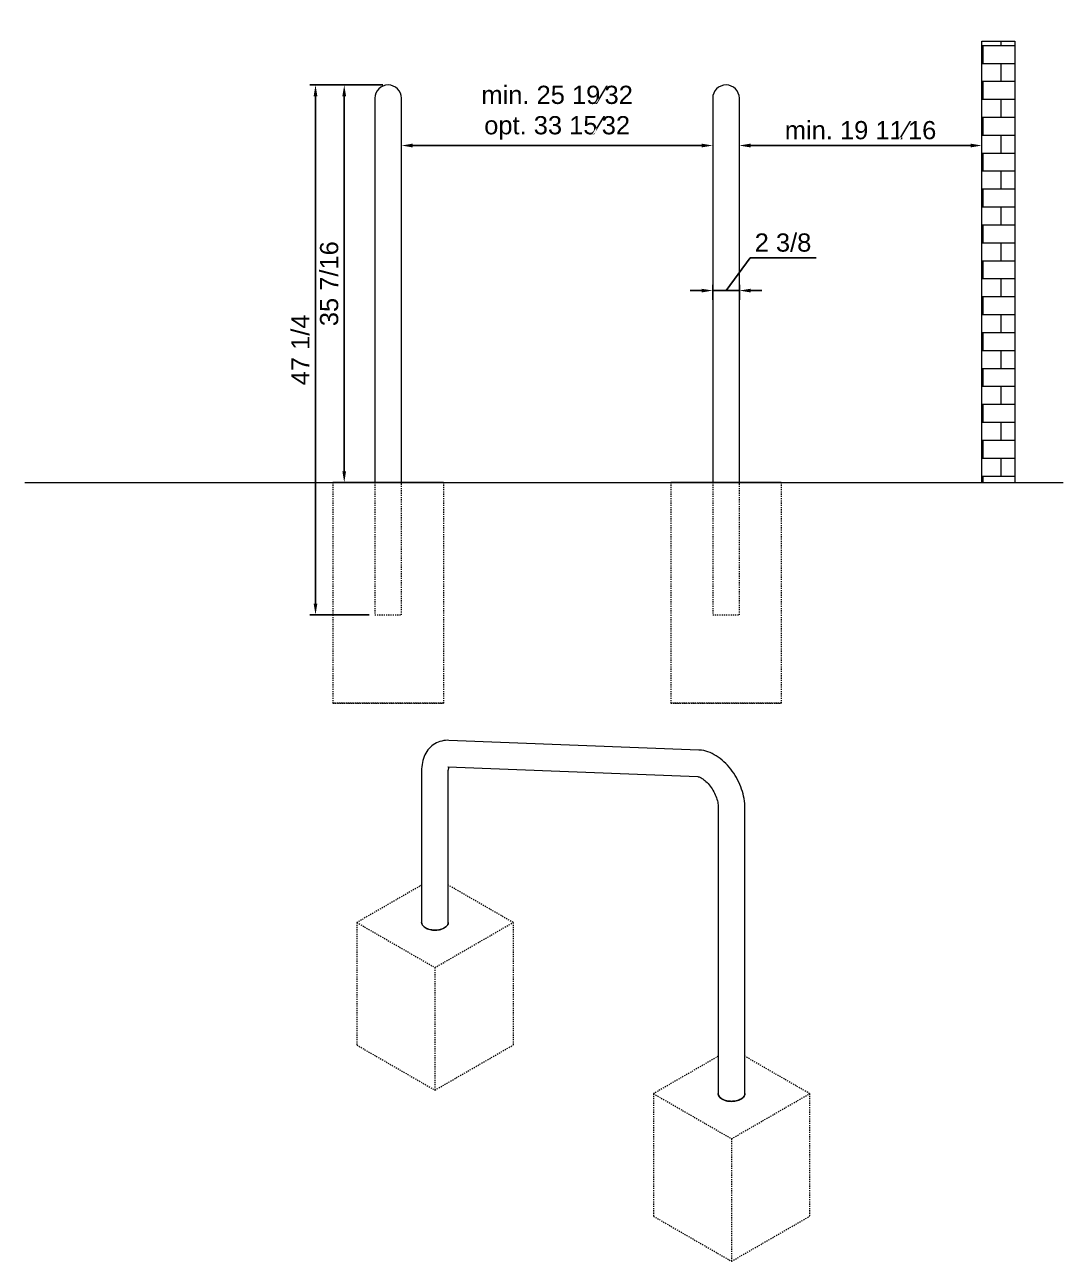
# Model space of a CAD drawing. Header units: inches. Extents: x -8 to 544, y 1 to 138.
# Drawn here: x 451.1 to 543.7, y 24.6 to 134.8 of the extents above; entities that cross this region are included whole.
import ezdxf

# ---------------------------------------------------------------- set-up
doc = ezdxf.new("R2010")
doc.units = ezdxf.units.IN
doc.linetypes.add('HIDDEN', pattern=[1.905, 1.27, -0.635])
for name, color, linetype, lineweight in [('ZANO_R', 7, 'Continuous', 0), ('ZANO_R_przerywana', 250, 'HIDDEN', 0), ('ZANO_W', 1, 'Continuous', 0)]:
    doc.layers.add(name, color=color, linetype=linetype, lineweight=lineweight)
doc.styles.get("Standard").update_dxf_attribs({"font": 'arial.ttf'})
doc.dimstyles.new('amerykanie', dxfattribs={"dimtxt": 50, "dimasz": 50, "dimexe": 0.5, "dimexo": 0.5, "dimgap": 1, "dimtad": 1, "dimdec": 0, "dimzin": 0, "dimlunit": 5, "dimtxsty": 'Standard', "dimcen": 0.09, "dimclrd": 1, "dimclre": 1, "dimclrt": 1, "dimazin": 0, "dimtfac": 1, "dimtdec": 0, "dimtmove": 0, "dimatfit": 3, "dimfxl": 1, "dimtzin": 0, "dimarcsym": 1})

# ---------------------------------------------------------------- blocks, each defined once
blk = doc.blocks.new('*D404')
at = {"layer": 'ZANO_W', "color": 1, "lineweight": -2}
for p, q in [((484.7, 124.54), (484.7, 124.54)), ((485.7, 124.04), (511.44, 124.04)), ((512.44, 124.54), (512.44, 124.54))]:
    blk.add_line(p, q, dxfattribs=at)
at = {"layer": 'ZANO_W', "color": 1}
for points in [[(485.7, 124.21), (485.7, 123.87), (484.7, 124.04)], [(511.44, 123.87), (511.44, 124.21), (512.44, 124.04)]]:
    blk.add_solid(points, dxfattribs=at)
at = {"layer": 'ZANO_W', "color": 1, "insert": (498.57, 126.96), "char_height": 1.625, "attachment_point": 5}
blk.add_mtext('min. 25 19⁄32\\Popt. 33 15⁄32', dxfattribs=at)
blk = doc.blocks.new('*D405')
at = {"layer": 'ZANO_W', "color": 1, "lineweight": -2}
for p, q in [((514.81, 124.54), (514.81, 124.54)), ((515.81, 124.04), (535.41, 124.04)), ((536.41, 124.54), (536.41, 124.54))]:
    blk.add_line(p, q, dxfattribs=at)
at = {"layer": 'ZANO_W', "color": 1}
for points in [[(515.81, 124.21), (515.81, 123.87), (514.81, 124.04)], [(535.41, 123.87), (535.41, 124.21), (536.41, 124.04)]]:
    blk.add_solid(points, dxfattribs=at)
at = {"layer": 'ZANO_W', "color": 1, "insert": (525.61, 125.4), "char_height": 1.625, "attachment_point": 5}
blk.add_mtext('min. 19 11⁄16', dxfattribs=at)
blk = doc.blocks.new('*D407')
at = {"layer": 'ZANO_W', "color": 1, "lineweight": -2}
for p, q in [((483.01, 129.44), (479.1, 129.44)), ((479.6, 128.44), (479.6, 95)), ((481.82, 94), (479.1, 94))]:
    blk.add_line(p, q, dxfattribs=at)
at = {"layer": 'ZANO_W', "color": 1}
for points in [[(479.76, 128.44), (479.43, 128.44), (479.6, 129.44)], [(479.43, 95), (479.76, 95), (479.6, 94)]]:
    blk.add_solid(points, dxfattribs=at)
at = {"layer": 'ZANO_W', "color": 1, "insert": (478.26, 111.72), "char_height": 1.625, "attachment_point": 5, "rotation": 90}
blk.add_mtext('35 7/16', dxfattribs=at)
blk = doc.blocks.new('*D408')
at = {"layer": 'ZANO_W', "color": 1, "lineweight": -2}
for p, q in [((483.05, 129.44), (476.54, 129.44)), ((477.04, 128.44), (477.04, 83.2)), ((481.82, 82.2), (476.54, 82.2))]:
    blk.add_line(p, q, dxfattribs=at)
at = {"layer": 'ZANO_W', "color": 1}
for points in [[(477.2, 128.44), (476.87, 128.44), (477.04, 129.44)], [(476.87, 83.2), (477.2, 83.2), (477.04, 82.2)]]:
    blk.add_solid(points, dxfattribs=at)
at = {"layer": 'ZANO_W', "color": 1, "insert": (475.7, 105.82), "char_height": 1.625, "attachment_point": 5, "rotation": 90}
blk.add_mtext('47 1/4', dxfattribs=at)
blk = doc.blocks.new('*D410')
at = {"layer": 'ZANO_W', "color": 1, "lineweight": -2}
for p, q in [((515.76, 114.04), (513.62, 111.11)), ((521.64, 114.04), (515.76, 114.04)), ((512.44, 110.27), (512.44, 111.61)), ((514.81, 110.27), (514.81, 111.61)), ((511.44, 111.11), (510.44, 111.11)), ((514.81, 111.11), (512.44, 111.11)), ((515.81, 111.11), (516.81, 111.11))]:
    blk.add_line(p, q, dxfattribs=at)
at = {"layer": 'ZANO_W', "color": 1}
for points in [[(511.44, 110.94), (511.44, 111.27), (512.44, 111.11)], [(515.81, 111.27), (515.81, 110.94), (514.81, 111.11)]]:
    blk.add_solid(points, dxfattribs=at)
at = {"layer": 'ZANO_W', "color": 1, "insert": (518.7, 115.38), "char_height": 1.625, "attachment_point": 5}
blk.add_mtext('2 3/8', dxfattribs=at)

msp = doc.modelspace()

# ---------------------------------------------------------------- hatches: boundary and pattern name
at = {"layer": 'ZANO_R', "ltscale": 10, "transparency": 33554559}
h = msp.add_hatch(dxfattribs=at)
h.set_pattern_fill('AR-B816', color=256, scale=0.007873)
h.set_pattern_definition([(0, (91.821, 118.5688), (0, 1.5997223), []), (90, (91.821, 118.5688), (-1.5997223, 1.5997223), [1.599722, -1.599722])])
h.paths.add_polyline_path([(536.40512, 133.36774), (536.40512, 94.00449), (539.35737, 94.00449), (539.35737, 133.36774)])

# ---------------------------------------------------------------- linework, layer by layer
at = {"layer": 'ZANO_R'}
for p, q in [((536.40512, 94.00449), (536.40512, 133.35605)), ((536.40512, 133.35605), (539.35649, 133.35605)), ((539.35649, 133.35605), (539.35649, 94.00449)), ((482.32341, 128.25111), (482.32341, 127.97459)), ((482.32341, 127.97459), (482.32341, 113.29465)), ((484.69631, 127.97459), (484.69631, 128.25111)), ((484.69631, 113.29465), (484.69631, 127.97459)), ((512.4354, 128.25111), (512.4354, 127.97459)), ((512.4354, 127.97459), (512.4354, 113.29465)), ((514.80829, 127.97459), (514.80829, 128.25111)), ((514.80829, 113.29465), (514.80829, 127.97459)), ((482.32341, 113.29465), (482.32341, 110.6198)), ((484.69631, 110.6198), (484.69631, 113.29465)), ((512.4354, 113.29465), (512.4354, 110.6198)), ((514.80829, 110.6198), (514.80829, 113.29465)), ((482.32341, 110.6198), (482.32341, 94.00449)), ((484.69631, 94.00449), (484.69631, 110.6198)), ((512.4354, 110.6198), (512.4354, 94.00449)), ((514.80829, 94.00449), (514.80829, 110.6198)), ((451.12458, 94.00449), (543.67501, 94.00449)), ((478.59091, 94.00449), (488.4288, 94.00449)), ((488.4288, 94.00449), (478.59091, 94.00449)), ((482.32515, 94.00449), (484.69457, 94.00449)), ((508.7029, 94.00449), (518.54079, 94.00449)), ((518.54079, 94.00449), (508.7029, 94.00449)), ((512.43714, 94.00449), (514.80655, 94.00449)), ((511.1923, 70.14414), (488.9317, 71.00813)), ((488.83967, 68.63702), (511.10027, 67.77302)), ((486.49428, 68.33406), (486.49428, 54.76698)), ((488.86718, 54.76698), (488.86718, 68.33406)), ((512.92875, 65.06054), (512.92875, 39.50669)), ((515.30165, 39.50669), (515.30165, 65.06054))]:
    msp.add_line(p, q, dxfattribs=at)
at = {"layer": 'ZANO_R', "flags": 128}
for points in [[(488.9317, 71.00813), (488.80982, 71.0099), (488.6326, 71.00167), (488.45902, 70.98068), (488.29032, 70.9473), (488.12698, 70.90192), (487.96943, 70.84494), (487.81809, 70.77678), (487.67335, 70.69785), (487.53557, 70.60856), (487.40516, 70.50937), (487.28246, 70.40069), (487.16772, 70.28289), (487.06117, 70.15629), (486.96302, 70.02115), (486.87348, 69.8777), (486.79276, 69.72612), (486.72109, 69.56658), (486.65873, 69.39924), (486.60596, 69.22433), (486.56306, 69.04218), (486.53033, 68.85325), (486.50799, 68.65817), (486.49623, 68.4577), (486.49428, 68.33406)], [(515.30165, 65.06054), (515.29993, 65.17798), (515.28859, 65.38755), (515.26686, 65.599), (515.23499, 65.8119), (515.19329, 66.02549), (515.14208, 66.23909), (515.08169, 66.45211), (515.01244, 66.66398), (514.93464, 66.87421), (514.84861, 67.08228), (514.75463, 67.28773), (514.653, 67.49008), (514.54399, 67.68887), (514.42787, 67.88363), (514.30492, 68.07389), (514.17542, 68.25916), (514.03961, 68.43898), (513.89774, 68.61287), (513.75004, 68.78037), (513.59674, 68.94099), (513.43806, 69.09423), (513.27425, 69.23957), (513.10553, 69.37645), (512.93218, 69.50428), (512.75455, 69.62244), (512.57304, 69.73022), (512.38833, 69.82688), (512.20117, 69.91169), (512.01245, 69.98401), (511.82314, 70.04331), (511.63427, 70.08924), (511.44684, 70.12163), (511.26175, 70.14049), (511.1923, 70.14414)], [(488.83016, 68.637), (488.83438, 68.63713), (488.83967, 68.63702)], [(511.10027, 67.77302), (511.10962, 67.77242), (511.13649, 67.76885), (511.17383, 67.76078), (511.22071, 67.74696), (511.27635, 67.72635), (511.33996, 67.69809), (511.41059, 67.66154), (511.48732, 67.61624), (511.56923, 67.56186), (511.65533, 67.49825), (511.74462, 67.42545), (511.83608, 67.34361), (511.92869, 67.25306), (512.02145, 67.15427), (512.1134, 67.0478), (512.20361, 66.93436), (512.29121, 66.81471), (512.37536, 66.68975), (512.45533, 66.5604), (512.53041, 66.42767), (512.60001, 66.29263), (512.66357, 66.15646), (512.72066, 66.02028), (512.77095, 65.88527), (512.81422, 65.7526), (512.85034, 65.62346), (512.87933, 65.49903), (512.90132, 65.38046), (512.91657, 65.26884), (512.92551, 65.16523), (512.92867, 65.07603), (512.92875, 65.06054)], [(486.49428, 54.76698), (486.4982, 54.7114), (486.51554, 54.63791), (486.54654, 54.56594), (486.59084, 54.49633), (486.64792, 54.42989), (486.71711, 54.3674), (486.7976, 54.3096), (486.88843, 54.25716), (486.98856, 54.2107), (487.09681, 54.17076), (487.21189, 54.1378), (487.33248, 54.11223), (487.45715, 54.09433), (487.58444, 54.08432), (487.71286, 54.08231), (487.8409, 54.08833), (487.96707, 54.10231), (488.08987, 54.12407), (488.20789, 54.15338), (488.31971, 54.18988), (488.42405, 54.23315), (488.51968, 54.28267), (488.60547, 54.33787), (488.68041, 54.39811), (488.74364, 54.46266), (488.7944, 54.53079), (488.83211, 54.60169), (488.85632, 54.67452), (488.86675, 54.74844), (488.86718, 54.76698)], [(486.49428, 54.76698), (486.4982, 54.7114), (486.51554, 54.63791), (486.54654, 54.56594), (486.59084, 54.49633), (486.64792, 54.42989), (486.71711, 54.3674), (486.7976, 54.3096), (486.88843, 54.25716), (486.98856, 54.2107), (487.09681, 54.17076), (487.21189, 54.1378), (487.33248, 54.11223), (487.45715, 54.09433), (487.58444, 54.08432), (487.71286, 54.08231), (487.8409, 54.08833), (487.96707, 54.10231), (488.08987, 54.12407), (488.20789, 54.15338), (488.31971, 54.18988), (488.42405, 54.23315), (488.51968, 54.28267), (488.60547, 54.33787), (488.68041, 54.39811), (488.74364, 54.46266), (488.7944, 54.53079), (488.83211, 54.60169), (488.85632, 54.67452), (488.86675, 54.74844), (488.86718, 54.76698)], [(488.86718, 54.76698), (488.86327, 54.7114), (488.84592, 54.63791), (488.81492, 54.56594), (488.77062, 54.49633), (488.71354, 54.42989), (488.64435, 54.3674), (488.56387, 54.3096), (488.47303, 54.25716), (488.3729, 54.2107), (488.26466, 54.17076), (488.14957, 54.1378), (488.02898, 54.11223), (487.90431, 54.09433), (487.77702, 54.08432), (487.6486, 54.08231), (487.52056, 54.08833), (487.3944, 54.10231), (487.27159, 54.12407), (487.15358, 54.15338), (487.04175, 54.18988), (486.93741, 54.23315), (486.84178, 54.28267), (486.756, 54.33787), (486.68105, 54.39811), (486.61782, 54.46266), (486.56706, 54.53079), (486.52935, 54.60169), (486.50514, 54.67452), (486.49472, 54.74844), (486.49428, 54.76698)], [(512.92875, 39.50669), (512.93266, 39.4511), (512.95, 39.37762), (512.98101, 39.30565), (513.02531, 39.23604), (513.08239, 39.1696), (513.15158, 39.10711), (513.23206, 39.04931), (513.3229, 38.99687), (513.42303, 38.9504), (513.53127, 38.91046), (513.64636, 38.87751), (513.76695, 38.85194), (513.89162, 38.83404), (514.01891, 38.82403), (514.14732, 38.82202), (514.27537, 38.82804), (514.40153, 38.84201), (514.52434, 38.86378), (514.64235, 38.89309), (514.75418, 38.92959), (514.85852, 38.97285), (514.95414, 39.02238), (515.03993, 39.07758), (515.11488, 39.13781), (515.1781, 39.20237), (515.22887, 39.2705), (515.26658, 39.34139), (515.29078, 39.41423), (515.30121, 39.48814), (515.30165, 39.50669)], [(514.95414, 39.02238), (514.85852, 38.97285), (514.75418, 38.92959), (514.64235, 38.89309), (514.52434, 38.86378), (514.40153, 38.84201), (514.27537, 38.82804), (514.14732, 38.82202), (514.01891, 38.82403), (513.89162, 38.83404), (513.76695, 38.85194), (513.64636, 38.87751), (513.53127, 38.91046), (513.42303, 38.9504), (513.3229, 38.99687), (513.23206, 39.04931), (513.15158, 39.10711), (513.08239, 39.1696), (513.02531, 39.23604), (512.98101, 39.30565), (512.95, 39.37762), (512.93266, 39.4511), (512.92875, 39.50669)], [(515.30165, 39.50669), (515.29773, 39.4511), (515.28039, 39.37762), (515.24939, 39.30565), (515.20508, 39.23604), (515.14801, 39.1696), (515.07882, 39.10711), (514.99833, 39.04931), (514.90749, 38.99687), (514.80736, 38.9504), (514.69912, 38.91046), (514.58403, 38.87751), (514.46345, 38.85194), (514.33878, 38.83404), (514.21149, 38.82403), (514.08307, 38.82202), (513.95503, 38.82804), (513.82886, 38.84201), (513.70605, 38.86378), (513.58804, 38.89309), (513.47621, 38.92959), (513.37187, 38.97285), (513.27625, 39.02238), (513.19046, 39.07758), (513.11552, 39.13781), (513.05229, 39.20237), (513.00152, 39.2705), (512.96382, 39.34139), (512.93961, 39.41423), (512.92918, 39.48814), (512.92875, 39.50669)], [(515.30165, 39.50669), (515.30121, 39.48814), (515.29078, 39.41423), (515.26658, 39.34139), (515.22887, 39.2705), (515.1781, 39.20237), (515.11488, 39.13781), (515.03993, 39.07758), (514.95414, 39.02238)]]:
    msp.add_lwpolyline(points, dxfattribs=at)
at = {"layer": 'ZANO_R'}
for centre, radius, start, end in [((483.50986, 128.25112), 1.18645, 0, 180), ((513.62184, 128.25112), 1.18645, 0, 180), ((489.82562, 68.36488), 0.95894, 163.6721037, 181.8417403)]:
    msp.add_arc(centre, radius, start, end, dxfattribs=at)
at = {"layer": 'ZANO_R_przerywana', "ltscale": 0.05}
for p, q in [((478.59091, 94.00449), (478.59091, 74.32872)), ((478.59091, 94.00449), (478.59091, 74.32872)), ((482.32341, 94.00449), (482.32341, 82.19903)), ((484.69631, 82.19903), (484.69631, 94.00449)), ((488.4288, 94.00449), (488.4288, 74.32872)), ((488.4288, 94.00449), (488.4288, 74.32872)), ((508.7029, 94.00449), (508.7029, 74.32872)), ((508.7029, 94.00449), (508.7029, 74.32872)), ((512.4354, 94.00449), (512.4354, 82.19903)), ((514.80829, 82.19903), (514.80829, 94.00449)), ((518.54079, 94.00449), (518.54079, 74.32872)), ((518.54079, 94.00449), (518.54079, 74.32872)), ((482.32341, 82.19903), (484.69631, 82.19903)), ((512.4354, 82.19903), (514.80829, 82.19903)), ((478.59091, 74.32872), (488.4288, 74.32872)), ((488.4288, 74.32872), (478.59091, 74.32872)), ((508.7029, 74.32872), (518.54079, 74.32872)), ((518.54079, 74.32872), (508.7029, 74.32872)), ((486.49428, 58.09793), (480.72429, 54.76698)), ((494.63717, 54.76698), (488.86718, 58.09793)), ((480.72429, 54.76698), (487.68073, 50.75112)), ((480.72429, 54.76698), (480.72429, 43.8391)), ((487.68073, 50.75112), (494.63717, 54.76698)), ((494.63717, 54.76698), (494.63717, 43.8391)), ((487.68073, 50.75112), (487.68073, 39.82324)), ((480.72429, 43.8391), (487.68073, 39.82324)), ((487.68073, 39.82324), (494.63717, 43.8391)), ((512.92875, 42.83763), (507.15876, 39.50669)), ((521.07163, 39.50669), (515.30165, 42.83763)), ((507.15876, 39.50669), (507.15876, 28.57881)), ((507.15876, 39.50669), (514.1152, 35.49082)), ((514.1152, 35.49082), (521.07163, 39.50669)), ((521.07163, 39.50669), (521.07163, 28.57881)), ((514.1152, 35.49082), (514.1152, 24.56294)), ((507.15876, 28.57881), (514.1152, 24.56294)), ((514.1152, 24.56294), (521.07163, 28.57881))]:
    msp.add_line(p, q, dxfattribs=at)

# ---------------------------------------------------------------- dimensions: what is measured, and where the dimension line sits
at = {"layer": 'ZANO_W'}
for base, p1, p2, text, picture, middle in [((512.4354, 124.03944), (484.69631, 124.03944), (512.4354, 124.03944), 'min. 25 19⁄32\\Popt. 33 15⁄32', '*D404', (498.56585, 126.95939)), ((536.40512, 124.03944), (514.80829, 124.03944), (536.40512, 124.03944), 'min. 19 11⁄16', '*D405', (525.60671, 125.39738))]:
    dim = msp.add_linear_dim(base=base, p1=p1, p2=p2, text=text, dimstyle='amerykanie', override={"dimtxt": 1.625, "dimasz": 1, "dimgap": 0.5, "dimdec": 4, "dimtxsty": 'Standard', "dimaunit": 1, "dimadec": 1, "dimtdec": 4, "dimtmove": 1, "dimfrac": 2}, dxfattribs=at)
    dim.commit()
    dim.dimension.update_dxf_attribs({"geometry": picture, "text_midpoint": middle})
for base, p1, p2, picture, middle in [((477.03635, 82.19903), (483.55094, 129.43685), (482.32341, 82.19903), '*D408', (475.69614, 105.81794)), ((479.59753, 94.00449), (483.50986, 129.43756), (482.32341, 94.00449), '*D407', (478.25676, 111.72103))]:
    dim = msp.add_linear_dim(base=base, p1=p1, p2=p2, angle=90, dimstyle='amerykanie', override={"dimtxt": 1.625, "dimasz": 1, "dimgap": 0.5, "dimdec": 4, "dimaunit": 1, "dimadec": 1, "dimtdec": 4, "dimtmove": 1, "dimfrac": 2}, dxfattribs=at)
    dim.commit()
    dim.dimension.update_dxf_attribs({"geometry": picture, "text_midpoint": middle})
dim = msp.add_linear_dim(base=(512.4354, 111.10644), p1=(514.80829, 109.76902), p2=(512.4354, 109.76902), dimstyle='amerykanie', override={"dimtxt": 1.625, "dimasz": 1, "dimgap": 0.5, "dimdec": 4, "dimaunit": 1, "dimadec": 1, "dimtdec": 4, "dimtmove": 1, "dimfrac": 2}, dxfattribs=at)
dim.commit()
dim.dimension.update_dxf_attribs({"geometry": '*D410', "text_midpoint": (516.25917, 114.03512), "dimtype": 160})

doc.saveas('drawing.dxf')
